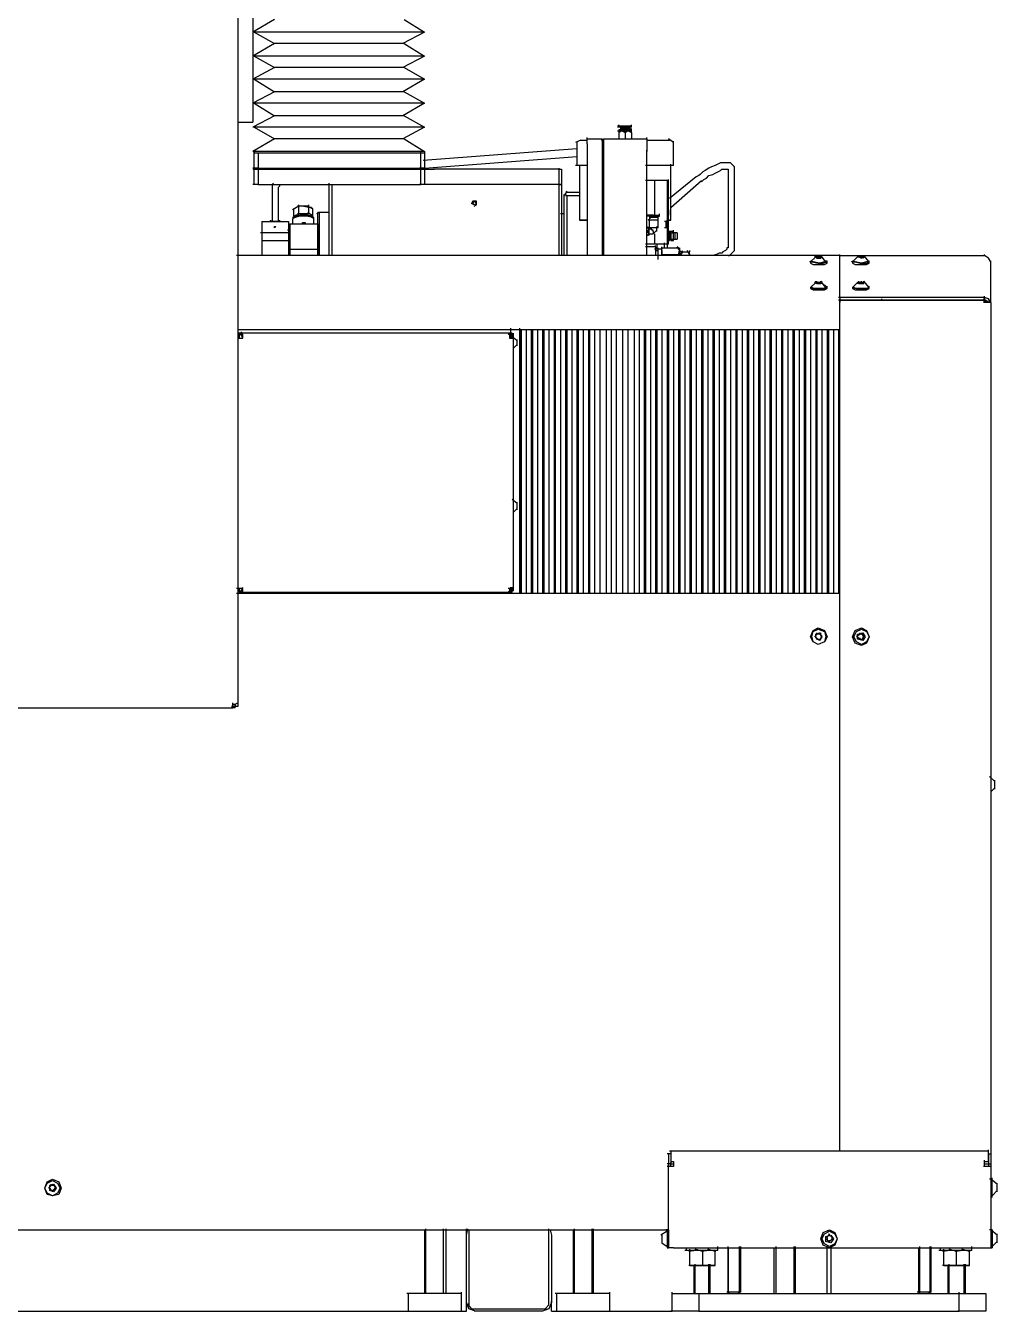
# Model space of a CAD drawing. Header units: inches. Extents: x 144 to 9879, y -166 to 6992.
# Drawn here: x 8752 to 9669, y 4601 to 5813 of the extents above; entities that cross this region are included whole.
import ezdxf

# ---------------------------------------------------------------- set-up
doc = ezdxf.new("R2010")
doc.units = ezdxf.units.IN
doc.header["$MEASUREMENT"] = 0

msp = doc.modelspace()

# ---------------------------------------------------------------- linework, layer by layer
at = {"color": 7}
for points in [[(8966.6, 6322), (8966.6, 5722)], [(8952.3, 5954.3), (8952.3, 5174.6)], [(8987, 5819), (8966.6, 5807)], [(9109.2, 5819), (9128.3, 5807)], [(9128.3, 5807), (8966.6, 5807)], [(8967.8, 5807), (8987, 5796.2)], [(9128.3, 5807), (9108, 5796.2)], [(8987, 5796.2), (8966.6, 5784.2)], [(9109.2, 5796.2), (8985.8, 5796.2)], [(9109.2, 5796.2), (9128.3, 5784.2)], [(9128.3, 5784.2), (8966.6, 5784.2)], [(8967.8, 5784.2), (8987, 5773.5)], [(9128.3, 5784.2), (9108, 5773.5)], [(8987, 5773.5), (8966.6, 5762.7)], [(9109.2, 5773.5), (8985.8, 5773.5)], [(9109.2, 5773.5), (9128.3, 5762.7)], [(9128.3, 5762.7), (8966.6, 5762.7)], [(8967.8, 5762.7), (8987, 5750.7)], [(9128.3, 5762.7), (9108, 5750.7)], [(8987, 5750.7), (8966.6, 5739.9)], [(9109.2, 5750.7), (8985.8, 5750.7)], [(9109.2, 5750.7), (9128.3, 5739.9)], [(9128.3, 5739.9), (8966.6, 5739.9)], [(8967.8, 5739.9), (8987, 5727.9)], [(9128.3, 5739.9), (9108, 5727.9)], [(8952.3, 5722), (8954.7, 5722)], [(8954.7, 5722), (8961.9, 5722)], [(8961.9, 5722), (8966.6, 5722)], [(8987, 5727.9), (8966.6, 5717.2)], [(9109.2, 5727.9), (8985.8, 5727.9)], [(9109.2, 5727.9), (9128.3, 5717.2)], [(9128.3, 5717.2), (8966.6, 5717.2)], [(8967.8, 5717.2), (8987, 5706.4)], [(9128.3, 5717.2), (9108, 5706.4)], [(9314, 5718.4), (9310.4, 5718.4)], [(9323.6, 5717.2), (9310.4, 5717.2)], [(9315.2, 5713.6), (9310.4, 5713.6)], [(9311.6, 5718.4), (9311.6, 5719.6)], [(9311.6, 5718.4), (9311.6, 5717.2)], [(9322.4, 5714.8), (9311.6, 5714.8)], [(9311.6, 5712.4), (9315.2, 5714.8)], [(9311.6, 5714.8), (9311.6, 5713.6)], [(9312.8, 5714.8), (9311.6, 5714.8)], [(9311.6, 5713.6), (9311.6, 5712.4)], [(9311.6, 5712.4), (9311.6, 5706.4)], [(9321.2, 5718.4), (9312.8, 5718.4)], [(9322.4, 5716), (9312.8, 5716)], [(9314, 5717.2), (9314, 5716)], [(9314, 5716), (9314, 5714.8)], [(9321.2, 5713.6), (9314, 5713.6)], [(9315.2, 5713.6), (9317.6, 5712.4)], [(9317.6, 5712.4), (9321.2, 5714.8)], [(9317.6, 5712.4), (9317.6, 5706.4)], [(9323.6, 5718.4), (9320, 5718.4)], [(9323.6, 5713.6), (9320, 5713.6)], [(9321.2, 5716), (9321.2, 5718.4)], [(9321.2, 5713.6), (9323.6, 5712.4)], [(9322.4, 5714.8), (9322.4, 5717.2)], [(9323.6, 5714.8), (9322.4, 5714.8)], [(9323.6, 5717.2), (9323.6, 5719.6)], [(9323.6, 5718.4), (9323.6, 5719.6)], [(9323.6, 5713.6), (9323.6, 5716)], [(9323.6, 5712.4), (9323.6, 5714.8)], [(9323.6, 5712.4), (9323.6, 5706.4)], [(8987, 5706.4), (8966.6, 5694.4)], [(9109.2, 5706.4), (8985.8, 5706.4)], [(9109.2, 5706.4), (9128.3, 5694.4)], [(9275.7, 5705.2), (9270.9, 5702.8)], [(9272.1, 5702.8), (9272.1, 5681.2)], [(9275.7, 5705.2), (9281.7, 5705.2)], [(9281.7, 5701.6), (9281.7, 5707.6)], [(9281.7, 5706.4), (9296, 5706.4)], [(9281.7, 5701.6), (9281.7, 5596.2)], [(9297.2, 5705.2), (9294.8, 5705.2)], [(9296, 5706.4), (9296, 5701.6)], [(9296, 5701.6), (9296, 5596.2)], [(9297.2, 5706.4), (9338, 5706.4)], [(9297.2, 5706.4), (9297.2, 5701.6)], [(9297.2, 5701.6), (9297.2, 5596.2)], [(9338, 5706.4), (9338, 5707.6)], [(9338, 5706.4), (9338, 5701.6)], [(9338, 5705.2), (9359.5, 5705.2)], [(9338, 5701.6), (9338, 5694.4)], [(9363.1, 5702.8), (9358.3, 5706.4)], [(9363.1, 5681.2), (9363.1, 5704)], [(9128.3, 5694.4), (8966.6, 5694.4)], [(8967.8, 5694.4), (8967.8, 5693.2)], [(8967.8, 5678.8), (8967.8, 5694.4)], [(8967.8, 5693.2), (9128.3, 5693.2)], [(8971.4, 5693.2), (9124.8, 5693.2)], [(8971.4, 5693.2), (8971.4, 5678.8)], [(9124.8, 5678.8), (9124.8, 5694.4)], [(9272.1, 5696.8), (9127.1, 5686)], [(9128.3, 5694.4), (9128.3, 5693.2)], [(9128.3, 5693.2), (9128.3, 5678.8)], [(9128.3, 5678.8), (9272.1, 5689.6)], [(9338, 5596.2), (9338, 5695.6)], [(9338, 5694.4), (9338, 5695.6)], [(8971.4, 5678.8), (8966.6, 5678.8)], [(8971.4, 5677.6), (8966.6, 5677.6)], [(8967.8, 5677.6), (8967.8, 5680)], [(8967.8, 5678.8), (8971.4, 5678.8)], [(8967.8, 5663.3), (8967.8, 5678.8)], [(8967.8, 5677.6), (8971.4, 5677.6)], [(8971.4, 5678.8), (9124.8, 5678.8)], [(8971.4, 5678.8), (8971.4, 5677.6)], [(8971.4, 5678.8), (9124.8, 5678.8)], [(8971.4, 5677.6), (9124.8, 5677.6)], [(8971.4, 5677.6), (9124.8, 5677.6)], [(8971.4, 5677.6), (8971.4, 5663.3)], [(9128.3, 5678.8), (9123.6, 5678.8)], [(9128.3, 5677.6), (9123.6, 5677.6)], [(9124.8, 5677.6), (9124.8, 5680)], [(9124.8, 5678.8), (9128.3, 5678.8)], [(9124.8, 5663.3), (9124.8, 5678.8)], [(9124.8, 5677.6), (9128.3, 5677.6)], [(9128.3, 5678.8), (9128.3, 5677.6)], [(9128.3, 5677.6), (9137.9, 5677.6)], [(9128.3, 5677.6), (9128.3, 5663.3)], [(9255.3, 5677.6), (9136.7, 5677.6)], [(9255.3, 5663.3), (9255.3, 5678.8)], [(9255.3, 5677.6), (9257.7, 5677.6)], [(9257.7, 5677.6), (9257.7, 5663.3)], [(9281.7, 5681.2), (9270.9, 5681.2)], [(9274.5, 5681.2), (9274.5, 5629.7)], [(9363.1, 5681.2), (9336.8, 5681.2)], [(9360.7, 5629.7), (9360.7, 5682.4)], [(9420.6, 5676.4), (9420.6, 5680), (9419.4, 5681.2), (9418.2, 5682.4), (9417, 5683.6), (9407.4, 5683.6), (9405, 5682.4), (9402.6, 5681.2), (9399, 5680), (9396.6, 5678.8), (9393.1, 5676.4), (9390.7, 5675.2), (9388.3, 5672.8), (9387.1, 5671.7), (9384.7, 5670.5)], [(9389.5, 5665.7), (9390.7, 5666.9), (9391.9, 5668.1), (9394.2, 5669.3), (9396.6, 5671.7), (9400.2, 5672.8), (9402.6, 5674), (9405, 5675.2), (9407.4, 5676.4), (9408.6, 5677.6), (9414.6, 5677.6), (9414.6, 5676.4)], [(9414.6, 5676.4), (9414.6, 5605.8)], [(9420.6, 5605.8), (9420.6, 5677.6)], [(8971.4, 5663.3), (8966.6, 5663.3)], [(8971.4, 5663.3), (9124.8, 5663.3)], [(8985.8, 5664.5), (8984.6, 5663.3), (8984.6, 5659.7)], [(8990.6, 5659.7), (8990.6, 5660.9), (8991.8, 5662.1), (8991.8, 5663.3), (8993, 5663.3)], [(8990.6, 5628.5), (8990.6, 5660.9)], [(9038.5, 5596.2), (9038.5, 5664.5)], [(9040.9, 5663.3), (9040.9, 5596.2)], [(9128.3, 5663.3), (9123.6, 5663.3)], [(9137.9, 5663.3), (9127.1, 5663.3)], [(9255.3, 5663.3), (9136.7, 5663.3)], [(9255.3, 5663.3), (9136.7, 5663.3)], [(9257.7, 5663.3), (9254.1, 5663.3)], [(9255.3, 5596.2), (9255.3, 5664.5)], [(9255.3, 5663.3), (9257.7, 5663.3)], [(9257.7, 5663.3), (9257.7, 5596.2)], [(9345.1, 5666.9), (9336.8, 5666.9)], [(9357.1, 5666.9), (9343.9, 5666.9)], [(9345.1, 5666.9), (9345.1, 5634.5)], [(9345.1, 5666.9), (9345.1, 5634.5)], [(9358.3, 5666.9), (9355.9, 5666.9)], [(9357.1, 5666.9), (9357.1, 5607)], [(9358.3, 5627.3), (9358.3, 5668.1)], [(9384.7, 5670.5), (9359.5, 5650.1)], [(9360.7, 5641.7), (9389.5, 5666.9)], [(8984.6, 5659.7), (8984.6, 5628.5)], [(9260.1, 5652.5), (9261.3, 5654.9)], [(9260.1, 5596.2), (9260.1, 5653.7)], [(9261.3, 5653.7), (9262.5, 5657.3)], [(9261.3, 5653.7), (9262.5, 5652.5)], [(9274.5, 5652.5), (9261.3, 5652.5)], [(9262.5, 5656.1), (9274.5, 5656.1)], [(9262.5, 5652.5), (9262.5, 5596.2)], [(9009.8, 5642.9), (9003.8, 5639.3)], [(9005, 5633.3), (9005, 5640.5)], [(9019.3, 5642.9), (9008.6, 5642.9)], [(9009.8, 5635.7), (9009.8, 5644.1)], [(9014.6, 5642.9), (9020.5, 5641.7)], [(9022.9, 5633.3), (9018.2, 5636.9)], [(9019.3, 5635.7), (9019.3, 5644.1)], [(9022.9, 5639.3), (9022.9, 5640.5), (9021.7, 5640.5), (9021.7, 5641.7), (9019.3, 5641.7), (9019.3, 5642.9)], [(9022.9, 5633.3), (9022.9, 5640.5)], [(9028.9, 5636.9), (9026.5, 5635.7)], [(9027.7, 5596.2), (9027.7, 5636.9)], [(9038.5, 5636.9), (9027.7, 5636.9)], [(9028.9, 5636.9), (9028.9, 5596.2)], [(9177.5, 5645.3), (9175.1, 5644.1), (9172.7, 5645.3), (9175.1, 5647.7), (9177.5, 5645.3)], [(9175.1, 5642.9), (9177.5, 5644.1), (9177.5, 5647.7), (9173.9, 5647.7), (9172.7, 5645.3)], [(9177.5, 5645.3), (9175.1, 5644.1), (9173.9, 5645.3), (9175.1, 5647.7), (9177.5, 5645.3)], [(9358.3, 5639.3), (9358.3, 5634.5), (9358.3, 5639.3)], [(8975, 5628.5), (8975, 5617.8)], [(8975, 5628.5), (9000.2, 5628.5)], [(8991.8, 5628.5), (8982.2, 5628.5)], [(8983.4, 5628.5), (8983.4, 5629.7)], [(8991.8, 5628.5), (8991.8, 5629.7)], [(9000.2, 5628.5), (9000.2, 5617.8)], [(9001.4, 5626.1), (9001.4, 5602.2)], [(9001.4, 5626.1), (9027.7, 5626.1)], [(9024.1, 5630.9), (9022.9, 5632.1), (9017, 5633.3), (9011, 5633.3), (9006.2, 5632.1), (9003.8, 5630.9)], [(9006.2, 5632.1), (9003.8, 5632.1)], [(9003.8, 5630.9), (9003.8, 5626.1)], [(9009.8, 5635.7), (9009.8, 5635.7), (9008.6, 5634.5), (9007.4, 5634.5), (9006.2, 5633.3), (9005, 5633.3)], [(9005, 5633.3), (9005, 5633.3), (9006.2, 5632.1)], [(9006.2, 5633.3), (9009.8, 5634.5), (9014.6, 5635.7), (9019.3, 5634.5), (9021.7, 5633.3)], [(9006.2, 5632.1), (9011, 5634.5), (9018.2, 5634.5), (9022.9, 5632.1)], [(9007.4, 5633.3), (9011, 5634.5), (9017, 5634.5), (9020.5, 5633.3)], [(9019.3, 5635.7), (9008.6, 5635.7)], [(9013.4, 5626.1), (9013.4, 5627.3), (9015.8, 5627.3), (9015.8, 5626.1)], [(9024.1, 5632.1), (9021.7, 5632.1)], [(9022.9, 5632.1), (9022.9, 5634.5)], [(9024.1, 5626.1), (9024.1, 5632.1)], [(9027.7, 5626.1), (9027.7, 5602.2)], [(9260.1, 5635.7), (9256.5, 5635.7)], [(9274.5, 5629.7), (9281.7, 5629.7)], [(9281.7, 5629.7), (9274.5, 5629.7)], [(9274.5, 5629.7), (9275.7, 5629.7)], [(9343.9, 5634.5), (9338, 5634.5)], [(9343.9, 5633.3), (9338, 5633.3)], [(9339.2, 5634.5), (9339.2, 5633.3)], [(9341.5, 5632.1), (9339.2, 5629.7)], [(9348.7, 5629.7), (9339.2, 5629.7)], [(9348.7, 5632.1), (9340.3, 5632.1)], [(9340.3, 5629.7), (9340.3, 5622.5)], [(9341.5, 5633.3), (9341.5, 5632.1)], [(9343.9, 5634.5), (9345.1, 5634.5)], [(9343.9, 5633.3), (9345.1, 5633.3)], [(9345.1, 5634.5), (9349.9, 5634.5)], [(9345.1, 5633.3), (9349.9, 5633.3)], [(9347.5, 5632.1), (9347.5, 5634.5)], [(9348.7, 5629.7), (9348.7, 5633.3)], [(9348.7, 5622.5), (9348.7, 5630.9)], [(9349.9, 5633.3), (9349.9, 5635.7)], [(9357.1, 5628.5), (9354.7, 5628.5)], [(9355.9, 5628.5), (9355.9, 5622.5)], [(9357.1, 5628.5), (9357.1, 5629.7)], [(9357.1, 5628.5), (9357.1, 5629.7)], [(9357.1, 5628.5), (9357.1, 5629.7)], [(9359.5, 5629.7), (9357.1, 5629.7)], [(9358.3, 5626.1), (9358.3, 5628.5), (9357.1, 5628.5)], [(9357.1, 5623.7), (9358.3, 5623.7), (9358.3, 5626.1)], [(9358.3, 5629.7), (9360.7, 5629.7)], [(9358.3, 5618.9), (9358.3, 5626.1)], [(9358.3, 5623.7), (9358.3, 5624.9)], [(9359.5, 5629.7), (9360.7, 5629.7)], [(9000.2, 5617.8), (8973.8, 5617.8)], [(8975, 5617.8), (8975, 5610.6)], [(8988.2, 5623.7), (8987, 5622.5), (8987, 5623.7), (8988.2, 5623.7)], [(9001.4, 5620.1), (8999, 5620.1)], [(9000.2, 5617.8), (9000.2, 5610.6)], [(9001.4, 5599.8), (9001.4, 5621.3)], [(9001.4, 5620.1), (9001.4, 5621.3)], [(9001.4, 5620.1), (9001.4, 5599.8)], [(9027.7, 5620.1), (9027.7, 5621.3)], [(9340.3, 5621.3), (9338, 5623.7)], [(9338, 5622.5), (9339.2, 5622.5)], [(9340.3, 5616.6), (9338, 5620.1)], [(9338, 5618.9), (9339.2, 5618.9)], [(9338, 5615.4), (9339.2, 5615.4)], [(9340.3, 5615.4), (9338, 5615.4)], [(9348.7, 5622.5), (9339.2, 5622.5)], [(9339.2, 5622.5), (9340.3, 5622.5)], [(9339.2, 5618.9), (9340.3, 5622.5)], [(9341.5, 5621.3), (9339.2, 5621.3)], [(9339.2, 5615.4), (9340.3, 5617.8)], [(9340.3, 5621.3), (9340.3, 5623.7)], [(9340.3, 5616.6), (9340.3, 5622.5)], [(9340.3, 5615.4), (9340.3, 5617.8)], [(9340.3, 5616.6), (9343.9, 5616.6)], [(9341.5, 5622.5), (9341.5, 5621.3)], [(9343.9, 5618.9), (9343.9, 5620.1), (9342.7, 5620.1), (9342.7, 5621.3), (9341.5, 5621.3)], [(9343.9, 5616.6), (9347.5, 5620.1)], [(9343.9, 5618.9), (9343.9, 5616.6)], [(9345.1, 5616.6), (9345.1, 5607)], [(9345.1, 5616.6), (9345.1, 5607)], [(9347.5, 5618.9), (9347.5, 5623.7)], [(9357.1, 5622.5), (9354.7, 5622.5)], [(9357.1, 5622.5), (9357.1, 5623.7)], [(9357.1, 5623.7), (9357.1, 5622.5)], [(9357.1, 5623.7), (9357.1, 5622.5)], [(9359.5, 5618.9), (9357.1, 5618.9)], [(9358.3, 5618.9), (9358.3, 5610.6)], [(9360.7, 5617.8), (9358.3, 5617.8)], [(9363.1, 5618.9), (9359.5, 5618.9)], [(9359.5, 5618.9), (9359.5, 5610.6)], [(9360.7, 5618.9), (9360.7, 5610.6)], [(9360.7, 5617.8), (9363.1, 5617.8)], [(9364.3, 5617.8), (9361.9, 5617.8)], [(9363.1, 5610.6), (9363.1, 5620.1)], [(9366.7, 5617.8), (9363.1, 5617.8)], [(9364.3, 5617.8), (9364.3, 5611.8)], [(9366.7, 5617.8), (9366.7, 5611.8)], [(8975, 5610.6), (8975, 5596.2)], [(8975, 5610.6), (9000.2, 5610.6)], [(9000.2, 5610.6), (9000.2, 5596.2)], [(9001.4, 5602.2), (9001.4, 5596.2)], [(9001.4, 5602.2), (9027.7, 5602.2)], [(9001.4, 5599.8), (9001.4, 5601)], [(9027.7, 5602.2), (9027.7, 5596.2)], [(9027.7, 5599.8), (9027.7, 5601)], [(9345.1, 5607), (9336.8, 5607)], [(9346.3, 5604.6), (9336.8, 5604.6)], [(9346.3, 5604.6), (9336.8, 5604.6)], [(9338, 5601), (9338, 5611.8)], [(9338, 5610.6), (9338, 5611.8)], [(9338, 5601), (9338, 5602.2)], [(9357.1, 5607), (9343.9, 5607)], [(9352.3, 5602.2), (9345.1, 5602.2)], [(9346.3, 5604.6), (9346.3, 5605.8)], [(9346.3, 5604.6), (9346.3, 5596.2)], [(9346.3, 5601), (9348.7, 5601)], [(9347.5, 5607), (9347.5, 5602.2)], [(9348.7, 5592.6), (9348.7, 5603.4)], [(9352.3, 5601), (9352.3, 5604.6)], [(9352.3, 5601), (9352.3, 5603.4)], [(9352.3, 5603.4), (9367.9, 5603.4)], [(9352.3, 5603.4), (9352.3, 5602.2)], [(9352.3, 5601), (9352.3, 5599.8)], [(9352.3, 5597.4), (9352.3, 5601)], [(9354.7, 5603.4), (9354.7, 5608.2)], [(9358.3, 5607), (9355.9, 5607)], [(9357.1, 5607), (9357.1, 5603.4)], [(9358.3, 5607), (9358.3, 5611.8)], [(9358.3, 5610.6), (9359.5, 5610.6)], [(9359.5, 5611.8), (9360.7, 5611.8)], [(9360.7, 5611.8), (9363.1, 5611.8)], [(9360.7, 5610.6), (9363.1, 5610.6)], [(9363.1, 5611.8), (9364.3, 5611.8)], [(9364.3, 5611.8), (9366.7, 5611.8)], [(9369.1, 5601), (9366.7, 5604.6)], [(9369.1, 5602.2), (9366.7, 5604.6)], [(9367.9, 5597.4), (9369.1, 5601)], [(9369.1, 5601), (9369.1, 5603.4)], [(9369.1, 5601), (9369.1, 5599.8)], [(9370.3, 5596.2), (9371.5, 5601)], [(9378.7, 5596.2), (9376.3, 5601)], [(9378.7, 5599.8), (9378.7, 5601)], [(9414.6, 5605.8), (9414.6, 5603.4), (9413.4, 5603.4), (9413.4, 5602.2), (9412.2, 5601), (9409.8, 5599.8), (9408.6, 5598.6), (9406.2, 5598.6), (9403.8, 5597.4), (9400.2, 5596.2), (9393.1, 5596.2)], [(9414.6, 5596.2), (9415.8, 5596.2), (9417, 5597.4), (9419.4, 5599.8), (9420.6, 5601), (9420.6, 5605.8)], [(9520, 5596.2), (8951.1, 5596.2)], [(9000.2, 5599.8), (9001.4, 5599.8)], [(9352.3, 5599.8), (9352.3, 5596.2)], [(9352.3, 5597.4), (9367.9, 5597.4)], [(9352.3, 5596.2), (9352.3, 5597.4)], [(9370.3, 5599.8), (9367.9, 5599.8)], [(9369.1, 5596.2), (9369.1, 5596.2), (9367.9, 5597.4)], [(9369.1, 5599.8), (9369.1, 5596.2)], [(9371.5, 5599.8), (9369.1, 5599.8)], [(9371.5, 5599.8), (9369.1, 5596.2)], [(9371.5, 5599.8), (9377.5, 5599.8)], [(9377.5, 5599.8), (9378.7, 5599.8)], [(9377.5, 5599.8), (9378.7, 5596.2)], [(9493.7, 5591.4), (9491.3, 5590.2)], [(9497.3, 5595), (9492.5, 5590.2)], [(9492.5, 5590.2), (9493.7, 5590.2), (9499.7, 5589), (9504.4, 5589), (9508, 5590.2), (9506.8, 5591.4)], [(9492.5, 5590.2), (9492.5, 5589)], [(9492.5, 5589), (9494.9, 5587.8), (9505.6, 5587.8), (9508, 5589)], [(9493.7, 5590.2), (9493.7, 5591.4)], [(9506.8, 5590.2), (9505.6, 5590.2), (9500.8, 5589), (9494.9, 5590.2), (9493.7, 5590.2)], [(9498.5, 5595), (9496.1, 5595)], [(9497.3, 5595), (9497.3, 5596.2)], [(9502, 5595), (9497.3, 5595)], [(9498.5, 5595), (9497.3, 5595)], [(9502, 5595), (9497.3, 5595)], [(9497.3, 5595), (9498.5, 5593.8)], [(9503.2, 5595), (9500.8, 5593.8), (9497.3, 5595), (9503.2, 5595)], [(9498.5, 5595), (9498.5, 5596.2)], [(9498.5, 5593.8), (9498.5, 5596.2)], [(9498.5, 5595), (9498.5, 5593.8)], [(9498.5, 5593.8), (9498.5, 5595)], [(9498.5, 5593.8), (9502, 5593.8)], [(9503.2, 5595), (9500.8, 5595)], [(9502, 5595), (9502, 5596.2)], [(9502, 5593.8), (9502, 5596.2)], [(9502, 5593.8), (9503.2, 5596.2)], [(9506.8, 5590.2), (9502, 5596.2)], [(9502, 5595), (9502, 5593.8)], [(9502, 5593.8), (9502, 5595)], [(9503.2, 5595), (9502, 5595)], [(9503.2, 5595), (9503.2, 5596.2)], [(9508, 5589), (9508, 5591.4)], [(9520, 5556.7), (9520, 5597.4)], [(9520, 5556.7), (9520, 5597.4)], [(9520, 5596.2), (9520, 5597.4)], [(9520, 5596.2), (9656.6, 5596.2)], [(9533.2, 5591.4), (9530.8, 5590.2)], [(9536.8, 5595), (9532, 5590.2)], [(9532, 5590.2), (9534.4, 5590.2), (9539.2, 5589), (9545.2, 5589), (9547.6, 5590.2), (9546.4, 5591.4)], [(9532, 5590.2), (9532, 5589)], [(9532, 5589), (9534.4, 5587.8), (9545.2, 5587.8), (9547.6, 5589)], [(9547.6, 5590.2), (9545.2, 5590.2), (9540.4, 5589), (9534.4, 5590.2), (9533.2, 5590.2)], [(9540.4, 5595), (9536.8, 5595)], [(9540.4, 5595), (9536.8, 5595)], [(9544, 5595), (9541.6, 5593.8), (9536.8, 5595), (9544, 5595)], [(9538, 5595), (9538, 5596.2)], [(9538, 5595), (9538, 5596.2)], [(9538, 5595), (9538, 5596.2)], [(9538, 5595), (9538, 5596.2)], [(9538, 5595), (9538, 5596.2)], [(9538, 5595), (9540.4, 5593.8)], [(9542.8, 5595), (9539.2, 5595)], [(9542.8, 5595), (9539.2, 5595)], [(9540.4, 5593.8), (9540.4, 5596.2)], [(9540.4, 5595), (9540.4, 5596.2)], [(9540.4, 5593.8), (9540.4, 5596.2)], [(9540.4, 5593.8), (9542.8, 5596.2)], [(9540.4, 5593.8), (9540.4, 5595)], [(9542.8, 5595), (9542.8, 5596.2)], [(9542.8, 5595), (9542.8, 5596.2)], [(9542.8, 5595), (9542.8, 5596.2)], [(9542.8, 5595), (9542.8, 5596.2)], [(9547.6, 5590.2), (9542.8, 5596.2)], [(9547.6, 5589), (9547.6, 5591.4)], [(9547.6, 5590.2), (9547.6, 5591.4)], [(9656.6, 5596.2), (9656.6, 5597.4)], [(9662.5, 5590.2), (9660.2, 5593.8), (9656.6, 5596.2)], [(9662.5, 5551.9), (9662.5, 5591.4)], [(9497.3, 5571), (9492.5, 5566.2)], [(9493.7, 5567.4), (9492.5, 5566.2), (9494.9, 5565.1), (9505.6, 5565.1), (9508, 5566.2)], [(9492.5, 5566.2), (9492.5, 5565.1)], [(9492.5, 5565.1), (9494.9, 5563.9), (9505.6, 5563.9), (9508, 5565.1)], [(9493.7, 5566.2), (9493.7, 5567.4)], [(9506.8, 5566.2), (9505.6, 5565.1), (9494.9, 5565.1), (9493.7, 5566.2)], [(9498.5, 5571), (9496.1, 5571)], [(9497.3, 5571), (9497.3, 5572.2)], [(9502, 5571), (9497.3, 5571)], [(9498.5, 5571), (9498.5, 5569.8), (9497.3, 5569.8), (9497.3, 5571)], [(9502, 5571), (9497.3, 5571)], [(9497.3, 5571), (9498.5, 5569.8)], [(9503.2, 5571), (9500.8, 5569.8), (9497.3, 5569.8), (9497.3, 5571), (9503.2, 5571)], [(9498.5, 5571), (9498.5, 5572.2)], [(9498.5, 5569.8), (9498.5, 5572.2)], [(9498.5, 5571), (9498.5, 5569.8)], [(9498.5, 5569.8), (9498.5, 5571)], [(9498.5, 5569.8), (9502, 5569.8)], [(9503.2, 5571), (9500.8, 5571)], [(9502, 5571), (9502, 5572.2)], [(9502, 5569.8), (9502, 5572.2)], [(9502, 5569.8), (9503.2, 5572.2)], [(9506.8, 5566.2), (9502, 5572.2)], [(9502, 5571), (9502, 5569.8)], [(9502, 5569.8), (9502, 5571)], [(9503.2, 5571), (9503.2, 5569.8), (9502, 5569.8), (9502, 5571)], [(9503.2, 5571), (9503.2, 5572.2)], [(9508, 5566.2), (9505.6, 5568.6)], [(9508, 5565.1), (9508, 5567.4)], [(9536.8, 5571), (9532, 5566.2)], [(9533.2, 5567.4), (9532, 5566.2), (9535.6, 5565.1), (9546.4, 5565.1), (9547.6, 5566.2)], [(9532, 5566.2), (9532, 5565.1)], [(9532, 5565.1), (9534.4, 5563.9), (9545.2, 5563.9), (9547.6, 5565.1)], [(9547.6, 5566.2), (9545.2, 5565.1), (9534.4, 5565.1), (9533.2, 5566.2)], [(9540.4, 5571), (9536.8, 5571)], [(9540.4, 5571), (9536.8, 5571)], [(9544, 5571), (9541.6, 5569.8), (9536.8, 5569.8), (9536.8, 5571), (9544, 5571)], [(9538, 5569.8), (9538, 5572.2)], [(9538, 5571), (9538, 5572.2)], [(9538, 5569.8), (9538, 5571)], [(9538, 5571), (9538, 5569.8)], [(9538, 5571), (9538, 5569.8)], [(9538, 5569.8), (9540.4, 5569.8)], [(9542.8, 5571), (9539.2, 5571)], [(9542.8, 5571), (9539.2, 5571)], [(9540.4, 5569.8), (9540.4, 5572.2)], [(9540.4, 5571), (9540.4, 5572.2)], [(9540.4, 5569.8), (9540.4, 5572.2)], [(9540.4, 5569.8), (9540.4, 5571)], [(9540.4, 5569.8), (9542.8, 5569.8)], [(9542.8, 5571), (9542.8, 5572.2)], [(9542.8, 5569.8), (9542.8, 5572.2)], [(9542.8, 5569.8), (9542.8, 5572.2)], [(9547.6, 5566.2), (9542.8, 5572.2)], [(9542.8, 5569.8), (9542.8, 5571)], [(9547.6, 5566.2), (9545.2, 5568.6)], [(9547.6, 5565.1), (9547.6, 5567.4)], [(9547.6, 5566.2), (9547.6, 5567.4)], [(9656.6, 5556.7), (9518.8, 5556.7)], [(9656.6, 5554.3), (9518.8, 5554.3)], [(9520, 5556.7), (9520, 5557.9)], [(9520, 5556.7), (9520, 5555.5)], [(9520, 4751.8), (9520, 5555.5)], [(9520, 5555.5), (9520, 5551.9)], [(9520, 5554.3), (9656.6, 5554.3)], [(9520, 5526.7), (9520, 5553.1)], [(9559.5, 5554.3), (9559.5, 5555.5)], [(9660.2, 5551.9), (9655.4, 5555.5)], [(9660.2, 5553.1), (9655.4, 5553.1)], [(9662.5, 5551.9), (9655.4, 5551.9)], [(9656.6, 5556.7), (9656.6, 5557.9)], [(9662.5, 5551.9), (9660.2, 5555.5), (9656.6, 5556.7)], [(9656.6, 5556.7), (9656.6, 5554.3)], [(9656.6, 5554.3), (9656.6, 5551.9)], [(9662.5, 5551.9), (9662.5, 4749.4)], [(9209.8, 5523.1), (9209.8, 5527.9)], [(9218.2, 5277.6), (9218.2, 5527.9)], [(8952.3, 5526.7), (9520, 5526.7)], [(8955.9, 5523.1), (8952.3, 5523.1)], [(8955.9, 5521.9), (8952.3, 5521.9)], [(8952.3, 5521.9), (8953.5, 5521.9)], [(8952.3, 5518.3), (8957.1, 5518.3)], [(8953.5, 5523.1), (8953.5, 5521.9)], [(8953.5, 5521.9), (8955.9, 5521.9)], [(8953.5, 5521.9), (8953.5, 5518.3)], [(8957.1, 5518.3), (8954.7, 5523.1)], [(9207.4, 5523.1), (8954.7, 5523.1)], [(8955.9, 5521.9), (8955.9, 5524.3)], [(8957.1, 5518.3), (8957.1, 5521.9), (8955.9, 5523.1)], [(9211, 5523.1), (9206.2, 5523.1)], [(9207.4, 5523.1), (9208.6, 5521.9), (9208.6, 5518.3)], [(9211, 5521.9), (9207.4, 5521.9)], [(9208.6, 5521.9), (9209.8, 5521.9)], [(9208.6, 5518.3), (9212.2, 5518.3)], [(9209.8, 5521.9), (9209.8, 5523.1)], [(9209.8, 5518.3), (9209.8, 5523.1)], [(9212.2, 5521.9), (9209.8, 5521.9)], [(9211, 5518.3), (9211, 5523.1)], [(9211, 5523.1), (9211, 5521.9)], [(9215.8, 5515.9), (9211, 5519.5)], [(9212.2, 5518.3), (9212.2, 5523.1)], [(9212.2, 5282.4), (9212.2, 5519.5)], [(9215.8, 5511.2), (9215.8, 5517.1)], [(9218.2, 5526.7), (9218.2, 5277.6)], [(9219.4, 5526.7), (9219.4, 5277.6)], [(9224.2, 5526.7), (9224.2, 5277.6)], [(9229, 5526.7), (9229, 5277.6)], [(9230.2, 5526.7), (9230.2, 5277.6)], [(9234.9, 5526.7), (9234.9, 5277.6)], [(9239.7, 5526.7), (9239.7, 5277.6)], [(9240.9, 5526.7), (9240.9, 5277.6)], [(9245.7, 5526.7), (9245.7, 5277.6)], [(9250.5, 5526.7), (9250.5, 5277.6)], [(9251.7, 5526.7), (9251.7, 5277.6)], [(9256.5, 5526.7), (9256.5, 5277.6)], [(9261.3, 5526.7), (9261.3, 5277.6)], [(9262.5, 5526.7), (9262.5, 5277.6)], [(9267.3, 5526.7), (9267.3, 5277.6)], [(9272.1, 5526.7), (9272.1, 5277.6)], [(9273.3, 5526.7), (9273.3, 5277.6)], [(9278.1, 5526.7), (9278.1, 5277.6)], [(9282.9, 5526.7), (9282.9, 5277.6)], [(9284.1, 5526.7), (9284.1, 5277.6)], [(9288.8, 5526.7), (9288.8, 5277.6)], [(9293.6, 5526.7), (9293.6, 5277.6)], [(9293.6, 5526.7), (9293.6, 5277.6)], [(9299.6, 5526.7), (9299.6, 5277.6)], [(9304.4, 5526.7), (9304.4, 5277.6)], [(9304.4, 5526.7), (9304.4, 5277.6)], [(9309.2, 5526.7), (9309.2, 5277.6)], [(9315.2, 5526.7), (9315.2, 5277.6)], [(9315.2, 5526.7), (9315.2, 5277.6)], [(9320, 5526.7), (9320, 5277.6)], [(9326, 5526.7), (9326, 5277.6)], [(9326, 5526.7), (9326, 5277.6)], [(9330.8, 5526.7), (9330.8, 5277.6)], [(9335.6, 5526.7), (9335.6, 5277.6)], [(9336.8, 5526.7), (9336.8, 5277.6)], [(9341.5, 5526.7), (9341.5, 5277.6)], [(9346.3, 5526.7), (9346.3, 5277.6)], [(9347.5, 5526.7), (9347.5, 5277.6)], [(9352.3, 5526.7), (9352.3, 5277.6)], [(9357.1, 5526.7), (9357.1, 5277.6)], [(9358.3, 5526.7), (9358.3, 5277.6)], [(9363.1, 5526.7), (9363.1, 5277.6)], [(9367.9, 5526.7), (9367.9, 5277.6)], [(9369.1, 5526.7), (9369.1, 5277.6)], [(9373.9, 5526.7), (9373.9, 5277.6)], [(9378.7, 5526.7), (9378.7, 5277.6)], [(9379.9, 5526.7), (9379.9, 5277.6)], [(9384.7, 5526.7), (9384.7, 5277.6)], [(9389.5, 5526.7), (9389.5, 5277.6)], [(9390.7, 5526.7), (9390.7, 5277.6)], [(9395.4, 5526.7), (9395.4, 5277.6)], [(9400.2, 5526.7), (9400.2, 5277.6)], [(9401.4, 5526.7), (9401.4, 5277.6)], [(9406.2, 5526.7), (9406.2, 5277.6)], [(9411, 5526.7), (9411, 5277.6)], [(9412.2, 5526.7), (9412.2, 5277.6)], [(9417, 5526.7), (9417, 5277.6)], [(9421.8, 5526.7), (9421.8, 5277.6)], [(9423, 5526.7), (9423, 5277.6)], [(9427.8, 5526.7), (9427.8, 5277.6)], [(9432.6, 5526.7), (9432.6, 5277.6)], [(9433.8, 5526.7), (9433.8, 5277.6)], [(9438.6, 5526.7), (9438.6, 5277.6)], [(9443.4, 5526.7), (9443.4, 5277.6)], [(9444.6, 5526.7), (9444.6, 5277.6)], [(9449.3, 5526.7), (9449.3, 5277.6)], [(9454.1, 5526.7), (9454.1, 5277.6)], [(9455.3, 5526.7), (9455.3, 5277.6)], [(9460.1, 5526.7), (9460.1, 5277.6)], [(9464.9, 5526.7), (9464.9, 5277.6)], [(9466.1, 5526.7), (9466.1, 5277.6)], [(9470.9, 5526.7), (9470.9, 5277.6)], [(9475.7, 5526.7), (9475.7, 5277.6)], [(9476.9, 5526.7), (9476.9, 5277.6)], [(9481.7, 5526.7), (9481.7, 5277.6)], [(9486.5, 5526.7), (9486.5, 5277.6)], [(9487.7, 5526.7), (9487.7, 5277.6)], [(9492.5, 5526.7), (9492.5, 5277.6)], [(9497.3, 5526.7), (9497.3, 5277.6)], [(9498.5, 5526.7), (9498.5, 5277.6)], [(9503.2, 5526.7), (9503.2, 5277.6)], [(9508, 5526.7), (9508, 5277.6)], [(9509.2, 5526.7), (9509.2, 5277.6)], [(9514, 5526.7), (9514, 5277.6)], [(9518.8, 5526.7), (9518.8, 5277.6)], [(9518.8, 5526.7), (9518.8, 5277.6)], [(9212.2, 5508.8), (9215.8, 5512.3)], [(9215.8, 5362.6), (9211, 5366.2)], [(9212.2, 5354.2), (9215.8, 5357.8)], [(9215.8, 5356.6), (9215.8, 5363.8)], [(8957.1, 5282.4), (8951.1, 5282.4)], [(9520, 5277.6), (8951.1, 5277.6)], [(8952.3, 5280), (8953.5, 5280)], [(8953.5, 5282.4), (8953.5, 5280)], [(8953.5, 5278.8), (8953.5, 5281.2)], [(8953.5, 5280), (8955.9, 5280)], [(8953.5, 5278.8), (8955.9, 5278.8)], [(8955.9, 5280), (8957.1, 5283.6)], [(8955.9, 5278.8), (8957.1, 5280), (8957.1, 5282.4)], [(8955.9, 5278.8), (8955.9, 5281.2)], [(8955.9, 5278.8), (9207.4, 5278.8)], [(9212.2, 5282.4), (9207.4, 5282.4)], [(9208.6, 5282.4), (9208.6, 5280), (9207.4, 5278.8)], [(9207.4, 5278.8), (9211, 5278.8)], [(9208.6, 5280), (9211, 5280)], [(9209.8, 5280), (9209.8, 5283.6)], [(9209.8, 5277.6), (9209.8, 5280)], [(9212.2, 5280), (9209.8, 5280)], [(9211, 5280), (9211, 5283.6)], [(9211, 5278.8), (9211, 5281.2)], [(9212.2, 5280), (9212.2, 5283.6)], [(9520, 4751.8), (9520, 5278.8)], [(9508, 5236.9), (9505.6, 5232.1), (9499.7, 5229.7), (9494.9, 5232.1), (9492.5, 5236.9), (9494.9, 5242.9), (9499.7, 5245.2), (9505.6, 5242.9), (9508, 5236.9)], [(9506.8, 5236.9), (9505.6, 5232.1), (9499.7, 5229.7), (9494.9, 5232.1), (9493.7, 5236.9), (9494.9, 5241.7), (9499.7, 5244), (9505.6, 5241.7), (9506.8, 5236.9)], [(9498.5, 5239.3), (9496.1, 5236.9)], [(9498.5, 5239.3), (9496.1, 5236.9)], [(9503.2, 5236.9), (9500.8, 5233.3), (9497.3, 5235.7), (9497.3, 5239.3), (9500.8, 5240.5), (9503.2, 5236.9)], [(9502, 5239.3), (9497.3, 5239.3)], [(9502, 5239.3), (9497.3, 5239.3)], [(9497.3, 5236.9), (9497.3, 5238.1)], [(9497.3, 5236.9), (9498.5, 5234.5)], [(9497.3, 5236.9), (9498.5, 5234.5)], [(9498.5, 5239.3), (9498.5, 5240.5)], [(9503.2, 5236.9), (9500.8, 5240.5)], [(9503.2, 5236.9), (9500.8, 5240.5)], [(9502, 5239.3), (9502, 5240.5)], [(9502, 5234.5), (9503.2, 5238.1)], [(9502, 5234.5), (9503.2, 5238.1)], [(9503.2, 5236.9), (9503.2, 5238.1)], [(9547.6, 5236.9), (9545.2, 5230.9), (9540.4, 5228.5), (9534.4, 5230.9), (9532, 5236.9), (9534.4, 5242.9), (9540.4, 5245.2), (9545.2, 5242.9), (9547.6, 5236.9)], [(9547.6, 5236.9), (9545.2, 5232.1), (9540.4, 5229.7), (9535.6, 5232.1), (9533.2, 5236.9), (9535.6, 5241.7), (9540.4, 5244), (9545.2, 5241.7), (9547.6, 5236.9)], [(9539.2, 5239.3), (9535.6, 5236.9)], [(9539.2, 5239.3), (9535.6, 5236.9)], [(9544, 5236.9), (9541.6, 5233.3), (9536.8, 5234.5), (9536.8, 5239.3), (9541.6, 5240.5), (9544, 5236.9)], [(9536.8, 5236.9), (9536.8, 5238.1)], [(9536.8, 5236.9), (9539.2, 5234.5)], [(9536.8, 5236.9), (9539.2, 5234.5)], [(9541.6, 5239.3), (9538, 5239.3)], [(9541.6, 5239.3), (9538, 5239.3)], [(9539.2, 5239.3), (9539.2, 5240.5)], [(9542.8, 5236.9), (9540.4, 5240.5)], [(9542.8, 5236.9), (9540.4, 5240.5)], [(9541.6, 5239.3), (9541.6, 5240.5)], [(9541.6, 5234.5), (9542.8, 5238.1)], [(9541.6, 5234.5), (9542.8, 5238.1)], [(9542.8, 5236.9), (9542.8, 5238.1)], [(9498.5, 5234.5), (9498.5, 5235.7)], [(9498.5, 5234.5), (9502, 5234.5)], [(9498.5, 5234.5), (9502, 5234.5)], [(9502, 5234.5), (9502, 5235.7)], [(9539.2, 5234.5), (9539.2, 5235.7)], [(9539.2, 5234.5), (9541.6, 5234.5)], [(9539.2, 5234.5), (9541.6, 5234.5)], [(9541.6, 5234.5), (9541.6, 5235.7)], [(8673.2, 5169.8), (8947.5, 5169.8)], [(8949.9, 5171), (8946.3, 5171)], [(8949.9, 5169.8), (8946.3, 5169.8)], [(8947.5, 5173.4), (8949.9, 5173.4), (8952.3, 5174.6)], [(8947.5, 5169.8), (8947.5, 5174.6)], [(8952.3, 5171), (8948.7, 5171)], [(8949.9, 5173.4), (8949.9, 5171)], [(8949.9, 5173.4), (8949.9, 5171)], [(8949.9, 5169.8), (8949.9, 5172.2)], [(8952.3, 5174.6), (8952.3, 5171)], [(9666.1, 5100.3), (9661.3, 5105.1)], [(9662.5, 5090.7), (9666.1, 5094.3)], [(9666.1, 5093.1), (9666.1, 5101.5)], [(9660.2, 4751.8), (9359.5, 4751.8)], [(9360.7, 4751.8), (9360.7, 4742.2)], [(9660.2, 4742.2), (9660.2, 4753)], [(9360.7, 4749.4), (9357.1, 4749.4)], [(9360.7, 4739.8), (9357.1, 4739.8)], [(9358.3, 4749.4), (9358.3, 4739.8)], [(9358.3, 4739.8), (9358.3, 4737.4)], [(9360.7, 4749.4), (9360.7, 4739.8)], [(9360.7, 4742.2), (9360.7, 4739.8)], [(9360.7, 4742.2), (9363.1, 4742.2)], [(9360.7, 4737.4), (9360.7, 4741)], [(9360.7, 4739.8), (9363.1, 4739.8)], [(9363.1, 4742.2), (9363.1, 4737.4)], [(9656.6, 4737.4), (9656.6, 4743.4)], [(9656.6, 4742.2), (9660.2, 4742.2)], [(9656.6, 4739.8), (9660.2, 4739.8)], [(9660.2, 4749.4), (9660.2, 4739.8)], [(9660.2, 4749.4), (9662.5, 4749.4)], [(9660.2, 4742.2), (9660.2, 4739.8)], [(9660.2, 4739.8), (9662.5, 4739.8)], [(9660.2, 4739.8), (9660.2, 4737.4)], [(9662.5, 4749.4), (9662.5, 4739.8)], [(9662.5, 4739.8), (9662.5, 4737.4)], [(9363.1, 4737.4), (9357.1, 4737.4)], [(9358.3, 4672.7), (9358.3, 4738.6)], [(9662.5, 4737.4), (9655.4, 4737.4)], [(9662.5, 4737.4), (9662.5, 4672.7)], [(8785.8, 4717), (8783.4, 4711), (8777.4, 4709.8), (8772.6, 4711), (8770.2, 4717), (8772.6, 4723), (8777.4, 4725.4), (8783.4, 4723), (8785.8, 4717)], [(8784.6, 4717), (8782.2, 4712.2), (8777.4, 4709.8), (8772.6, 4712.2), (8770.2, 4717), (8772.6, 4721.8), (8777.4, 4724.2), (8782.2, 4721.8), (8784.6, 4717)], [(8776.2, 4719.4), (8773.8, 4717)], [(8776.2, 4719.4), (8773.8, 4717)], [(8781, 4717), (8778.6, 4713.4), (8775, 4714.6), (8775, 4719.4), (8778.6, 4720.6), (8781, 4717)], [(8778.6, 4719.4), (8775, 4719.4)], [(8778.6, 4719.4), (8775, 4719.4)], [(8775, 4717), (8775, 4718.2)], [(8775, 4717), (8776.2, 4714.6)], [(8775, 4717), (8776.2, 4714.6)], [(8776.2, 4719.4), (8776.2, 4720.6)], [(8776.2, 4714.6), (8776.2, 4715.8)], [(8781, 4717), (8777.4, 4720.6)], [(8781, 4717), (8777.4, 4720.6)], [(8778.6, 4719.4), (8778.6, 4720.6)], [(8778.6, 4714.6), (8781, 4718.2)], [(8778.6, 4714.6), (8781, 4718.2)], [(8778.6, 4714.6), (8778.6, 4715.8)], [(8781, 4717), (8781, 4718.2)], [(9663.7, 4725.4), (9661.3, 4725.4)], [(9668.5, 4720.6), (9662.5, 4725.4)], [(9663.7, 4708.6), (9663.7, 4726.6)], [(9668.5, 4713.4), (9668.5, 4721.8)], [(8776.2, 4714.6), (8778.6, 4714.6)], [(8776.2, 4714.6), (8778.6, 4714.6)], [(9662.5, 4708.6), (9663.7, 4708.6)], [(9663.7, 4709.8), (9668.5, 4714.6)], [(8189.3, 4677.5), (9357.1, 4677.5)], [(9128.3, 4677.5), (9128.3, 4617.6)], [(9129.5, 4617.6), (9129.5, 4678.7)], [(9146.3, 4617.6), (9146.3, 4678.7)], [(9148.7, 4617.6), (9148.7, 4678.7)], [(9167.9, 4672.7), (9167.9, 4678.7)], [(9167.9, 4672.7), (9169.1, 4678.7)], [(9167.9, 4609.2), (9167.9, 4673.9)], [(9170.3, 4677.5), (9170.3, 4606.8)], [(9245.7, 4606.8), (9245.7, 4678.7)], [(9246.9, 4677.5), (9248.1, 4672.7)], [(9248.1, 4672.7), (9248.1, 4609.2)], [(9268.5, 4677.5), (9268.5, 4617.6)], [(9269.7, 4617.6), (9269.7, 4678.7)], [(9286.4, 4617.6), (9286.4, 4678.7)], [(9287.6, 4617.6), (9287.6, 4678.7)], [(9357.1, 4676.3), (9351.1, 4672.7)], [(9352.3, 4672.7), (9352.3, 4665.5)], [(9358.3, 4677.5), (9355.9, 4677.5)], [(9357.1, 4677.5), (9357.1, 4660.7)], [(9358.3, 4677.5), (9358.3, 4660.7)], [(9358.3, 4660.7), (9358.3, 4666.7)], [(9517.6, 4669.1), (9515.2, 4663.1), (9510.4, 4660.7), (9504.4, 4663.1), (9502, 4669.1), (9504.4, 4675.1), (9510.4, 4677.5), (9515.2, 4675.1), (9517.6, 4669.1)], [(9517.6, 4669.1), (9515.2, 4664.3), (9510.4, 4661.9), (9505.6, 4664.3), (9503.2, 4669.1), (9505.6, 4673.9), (9510.4, 4676.3), (9515.2, 4673.9), (9517.6, 4669.1)], [(9510.4, 4672.7), (9506.8, 4670.3)], [(9510.4, 4672.7), (9506.8, 4670.3)], [(9514, 4669.1), (9511.6, 4665.5), (9506.8, 4666.7), (9506.8, 4671.5), (9511.6, 4672.7), (9514, 4669.1)], [(9508, 4670.3), (9508, 4671.5)], [(9508, 4670.3), (9508, 4667.9)], [(9508, 4670.3), (9508, 4667.9)], [(9508, 4667.9), (9508, 4669.1)], [(9508, 4667.9), (9510.4, 4666.7)], [(9508, 4667.9), (9510.4, 4666.7)], [(9512.8, 4670.3), (9509.2, 4673.9)], [(9512.8, 4670.3), (9509.2, 4673.9)], [(9510.4, 4672.7), (9510.4, 4673.9)], [(9510.4, 4666.7), (9512.8, 4669.1)], [(9510.4, 4666.7), (9512.8, 4669.1)], [(9510.4, 4666.7), (9510.4, 4667.9)], [(9512.8, 4670.3), (9512.8, 4671.5)], [(9512.8, 4667.9), (9512.8, 4671.5)], [(9512.8, 4667.9), (9512.8, 4671.5)], [(9512.8, 4667.9), (9512.8, 4669.1)], [(9663.7, 4677.5), (9661.3, 4677.5)], [(9668.5, 4672.7), (9662.5, 4677.5)], [(9662.5, 4677.5), (9662.5, 4660.7)], [(9663.7, 4677.5), (9663.7, 4660.7)], [(9663.7, 4661.9), (9668.5, 4666.7)], [(9668.5, 4665.5), (9668.5, 4673.9)], [(9352.3, 4665.5), (9357.1, 4661.9)], [(9357.1, 4660.7), (9358.3, 4660.7)], [(9363.1, 4660.7), (9357.1, 4660.7)], [(9363.1, 4660.7), (9656.6, 4660.7)], [(9405, 4658.3), (9373.9, 4658.3)], [(9375.1, 4660.7), (9375.1, 4658.3)], [(9384.7, 4658.3), (9377.5, 4657.1)], [(9378.7, 4657.1), (9378.7, 4659.5)], [(9378.7, 4644), (9378.7, 4658.3)], [(9390.7, 4657.1), (9383.5, 4659.5)], [(9396.6, 4658.3), (9389.5, 4657.1)], [(9390.7, 4644), (9390.7, 4658.3)], [(9402.6, 4657.1), (9395.4, 4659.5)], [(9402.6, 4658.3), (9402.6, 4657.1)], [(9402.6, 4644), (9402.6, 4658.3)], [(9405, 4658.3), (9405, 4661.9)], [(9414.6, 4617.6), (9414.6, 4661.9)], [(9414.6, 4660.7), (9414.6, 4618.8)], [(9425.4, 4617.6), (9425.4, 4661.9)], [(9426.6, 4618.8), (9426.6, 4661.9)], [(9457.7, 4660.7), (9457.7, 4617.6)], [(9460.1, 4617.6), (9460.1, 4661.9)], [(9476.9, 4617.6), (9476.9, 4661.9)], [(9478.1, 4617.6), (9478.1, 4661.9)], [(9508, 4617.6), (9508, 4661.9)], [(9511.6, 4660.7), (9511.6, 4617.6)], [(9594.3, 4660.7), (9594.3, 4618.8)], [(9595.5, 4617.6), (9595.5, 4661.9)], [(9605.1, 4617.6), (9605.1, 4661.9)], [(9606.3, 4618.8), (9606.3, 4661.9)], [(9644.6, 4658.3), (9613.4, 4658.3)], [(9614.6, 4660.7), (9614.6, 4658.3)], [(9624.2, 4658.3), (9617, 4657.1)], [(9618.2, 4657.1), (9618.2, 4659.5)], [(9618.2, 4644), (9618.2, 4658.3)], [(9630.2, 4657.1), (9623, 4659.5)], [(9636.2, 4658.3), (9629, 4657.1)], [(9630.2, 4644), (9630.2, 4658.3)], [(9642.2, 4657.1), (9635, 4659.5)], [(9642.2, 4658.3), (9642.2, 4657.1)], [(9642.2, 4644), (9642.2, 4658.3)], [(9644.6, 4658.3), (9644.6, 4661.9)], [(9656.6, 4660.7), (9662.5, 4660.7)], [(9662.5, 4665.5), (9662.5, 4660.7)], [(9662.5, 4660.7), (9663.7, 4660.7)], [(9384.7, 4644), (9377.5, 4644)], [(9378.7, 4644), (9378.7, 4645.2)], [(9378.7, 4644), (9384.7, 4644)], [(9382.3, 4644), (9382.3, 4617.6)], [(9383.5, 4617.6), (9383.5, 4645.2)], [(9396.6, 4644), (9383.5, 4644)], [(9384.7, 4644), (9390.7, 4644)], [(9390.7, 4644), (9396.6, 4644)], [(9402.6, 4644), (9395.4, 4644)], [(9396.6, 4617.6), (9396.6, 4645.2)], [(9396.6, 4644), (9402.6, 4644)], [(9397.8, 4617.6), (9397.8, 4645.2)], [(9402.6, 4644), (9402.6, 4645.2)], [(9624.2, 4644), (9617, 4644)], [(9618.2, 4644), (9618.2, 4645.2)], [(9618.2, 4644), (9624.2, 4644)], [(9621.8, 4644), (9621.8, 4617.6)], [(9623, 4617.6), (9623, 4645.2)], [(9636.2, 4644), (9623, 4644)], [(9624.2, 4644), (9630.2, 4644)], [(9630.2, 4644), (9636.2, 4644)], [(9642.2, 4644), (9635, 4644)], [(9636.2, 4644), (9642.2, 4644)], [(9637.4, 4617.6), (9637.4, 4645.2)], [(9638.6, 4617.6), (9638.6, 4645.2)], [(9642.2, 4644), (9642.2, 4645.2)], [(9163.1, 4600.9), (9163.1, 4618.8)], [(9303.2, 4600.9), (9303.2, 4618.8)], [(9361.9, 4600.9), (9361.9, 4618.8)], [(9426.6, 4618.8), (9413.4, 4618.8)], [(9414.6, 4618.8), (9415.8, 4617.6)], [(9424.2, 4617.6), (9426.6, 4620)], [(9606.3, 4618.8), (9593.1, 4618.8)], [(9594.3, 4618.8), (9595.5, 4617.6)], [(9603.9, 4617.6), (9606.3, 4620)], [(9632.6, 4600.9), (9632.6, 4618.8)], [(9163.1, 4617.6), (9111.6, 4617.6)], [(9112.8, 4617.6), (9112.8, 4600.9)], [(9167.9, 4600.9), (9167.9, 4610.4)], [(9176.3, 4600.9), (9170.3, 4603.2), (9167.9, 4609.2)], [(9172.7, 4603.2), (9169.1, 4608)], [(9248.1, 4609.2), (9245.7, 4603.2), (9239.7, 4600.9)], [(9245.7, 4606.8), (9242.1, 4603.2)], [(9248.1, 4600.9), (9248.1, 4610.4)], [(9303.2, 4617.6), (9251.7, 4617.6)], [(9252.9, 4617.6), (9252.9, 4600.9)], [(9361.9, 4617.6), (9387.1, 4617.6)], [(9387.1, 4617.6), (9632.6, 4617.6)], [(9387.1, 4617.6), (9387.1, 4600.9)], [(9632.6, 4617.6), (9657.8, 4617.6)], [(9657.8, 4617.6), (9657.8, 4600.9)], [(8183.3, 4600.9), (9112.8, 4600.9)], [(9112.8, 4600.9), (9163.1, 4600.9)], [(9163.1, 4600.9), (9167.9, 4600.9)], [(9172.7, 4603.2), (9243.3, 4603.2)], [(9239.7, 4600.9), (9175.1, 4600.9)], [(9248.1, 4600.9), (9252.9, 4600.9)], [(9252.9, 4600.9), (9303.2, 4600.9)], [(9303.2, 4600.9), (9361.9, 4600.9)], [(9387.1, 4600.9), (9360.7, 4600.9)], [(9387.1, 4600.9), (9632.6, 4600.9)], [(9657.8, 4600.9), (9631.4, 4600.9)]]:
    msp.add_lwpolyline(points, dxfattribs=at)

doc.saveas('drawing.dxf')
